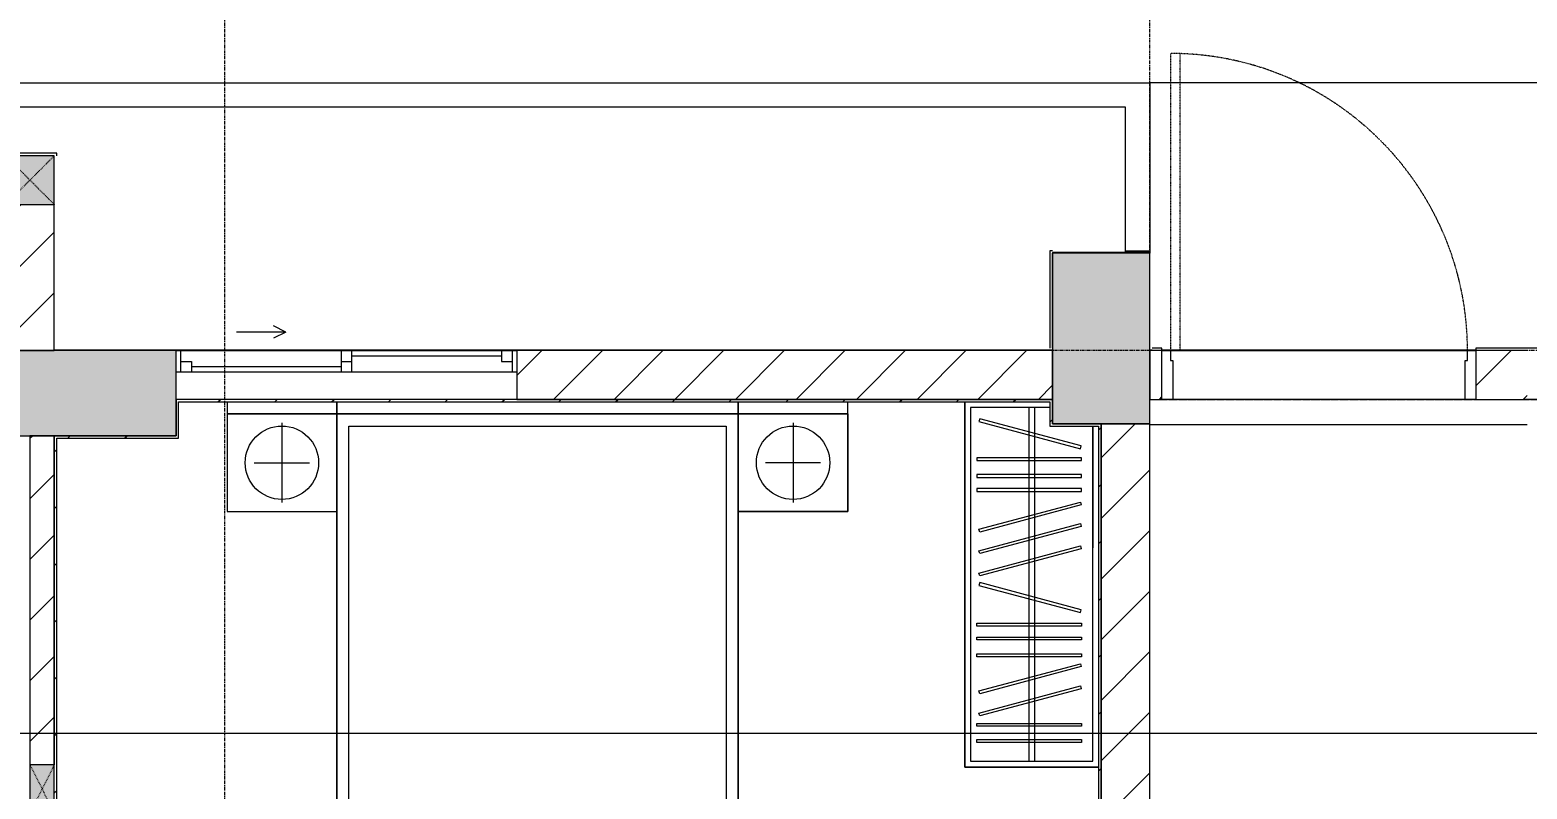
# Model space of a CAD drawing. Header units: millimetres. Extents: x 5356 to 209803, y -16346 to 109894.
# Drawn here: x 38053 to 44202, y 76437 to 79553 of the extents above; entities that cross this region are included whole.
import ezdxf

# ---------------------------------------------------------------- set-up
doc = ezdxf.new("R2010")
doc.units = ezdxf.units.MM
for name, pattern in [('Dash', [6, 3, -3]), ('Grid Line', [22.225, 12.7, -3.175, 3.175, -3.175]), ('NET VAN', [1.06, 0.53, -0.53]), ('Overhead', [3.96875, 2.38125, -1.5875])]:
    doc.linetypes.add(name, pattern=pattern)
for name, color, linetype, lineweight in [('0-1', 7, 'Continuous', 5), ('A-ANNO-DIMS', 211, 'Continuous', 9), ('A-ANNO-DIMS-220', 211, 'Continuous', 9), ('A-DETL-GENF-2', 9, 'NET VAN', 9), ('A-DOOR', 31, 'Continuous', 9), ('A-DOOR-FRAM', 31, 'Continuous', 9), ('A-FLOR', 192, 'Continuous', 9), ('A-GLAZ', 151, 'Continuous', 9), ('A-WALL', 113, 'Continuous', 9), ('A-WALL-1', 253, 'Continuous', 18), ('A-WALL-2', 9, 'Continuous', 9), ('A-WALL-3', 113, 'Continuous', 18), ('A-WALL-PATT-1', 10, 'Continuous', 9), ('A-WALL-PATT-2', 9, 'Continuous', 9), ('A-WALL-PATT-3', 111, 'Continuous', 9), ('G-IMPT', 8, 'Continuous', 9), ('I-FURN-1', 9, 'Continuous', 9), ('I-WALL-1', 253, 'Continuous', 18), ('I-WALL-3', 2, 'Continuous', 18), ('M-EQPM', 50, 'Continuous', 9), ('S-BEAM-1', 9, 'Continuous', 9), ('S-COLS', 52, 'Continuous', 9), ('S-COLS-1', 254, 'Continuous', 5), ('S-COLS-2', 253, 'Continuous', 18), ('S-COLS-3', 9, 'Continuous', 9), ('S-COLS-4', 52, 'Continuous', 18), ('S-COLS-HDLN', 52, 'Dash', 9), ('S-COLS-HDLN-1', 9, 'Dash', 9), ('S-GRID-1', 1, 'Grid Line', 9), ('S-STRS-MBND', 31, 'Overhead', 9)]:
    doc.layers.add(name, color=color, linetype=linetype, lineweight=lineweight)
doc.styles.add('Arial_2', font='arial_0.ttf', dxfattribs={"width": 0.9, "height": 660})
doc.dimstyles.new('1_Dim_chi_tiet_khu_đất_2', dxfattribs={"dimscale": 304.8, "dimtxt": 673.371204, "dimasz": 0.866142, "dimexe": 0.721785, "dimexo": 0.0625, "dimgap": 0.072178, "dimtad": 1, "dimdec": 0, "dimrnd": 5, "dimzin": 0, "dimdsep": 46, "dimtxsty": 'Arial_2', "dimblk1": 'OBLIQUE', "dimblk2": 'OBLIQUE', "dimsah": 1, "dimcen": 0.09, "dimdle": 0.721785, "dimazin": 0, "dimtfac": 1, "dimtdec": 4, "dimtix": 1, "dimtmove": 0, "dimatfit": 3, "dimfxl": 2.165354, "dimfxlon": 1, "dimtvp": 1, "dimtolj": 1, "dimtzin": 0, "dimarcsym": 2})
pattern_1 = [(45, (0, 0), (-124.4508, 124.4508), [])]
pattern_2 = [(45, (0, 0), (-116.67262, 116.67262), [])]

# ---------------------------------------------------------------- blocks, each defined once
blk = doc.blocks.new('NCV_TKTC_KET CAU_rvt-1-TKCS_MB ĐỊNH VỊ MỐC TỌA ĐỘ CÔNG TRÌNH')
at = {"layer": 'S-COLS-1'}
for points in [[(42652.6, 77936.9), (42652.6, 78636.9), (42252.6, 78636.9), (42252.6, 77936.9)], [(38038.2, 77886.9), (38652.6, 77886.9), (38652.6, 78236.9), (37952.6, 78236.9), (37952.6, 77886.9)]]:
    blk.add_hatch(color=256, dxfattribs=at).paths.add_polyline_path(points)
at = {"layer": 'S-BEAM-1'}
blk.add_line((42652.6, 77933.2), (44202.6, 77933.2), dxfattribs=at)
at = {"layer": 'S-COLS-2'}
for p, q in [((42652.6, 78636.9), (42252.6, 78636.9)), ((42252.6, 78636.9), (42252.6, 77936.9)), ((42652.6, 77936.9), (42652.6, 78636.9)), ((38652.6, 78236.9), (37952.6, 78236.9)), ((38652.6, 77886.9), (38652.6, 78036.9)), ((42252.6, 77936.9), (42652.6, 77936.9)), ((37952.6, 77886.9), (38652.6, 77886.9))]:
    blk.add_line(p, q, dxfattribs=at)
blk = doc.blocks.new('G1_SOF - BO TRU - 100x200-V119-TKCS_MB ĐỊNH VỊ MỐC TỌA ĐỘ CÔNG TRÌNH')
at = {"layer": 'S-COLS-3'}
blk.add_hatch(color=256, dxfattribs=at).paths.add_polyline_path([(0, -100), (50, -100), (50, 100), (-50, 100), (-50, -100)])
at = {"layer": 'S-COLS-2'}
for p, q in [((50, 100), (-50, 100)), ((-50, 100), (-50, -100)), ((50, -100), (50, 100))]:
    blk.add_line(p, q, dxfattribs=at)
at = {"layer": 'S-COLS-HDLN-1'}
for p, q in [((50, 100), (-50, -100)), ((-50, 100), (50, -100))]:
    blk.add_line(p, q, dxfattribs=at)
blk = doc.blocks.new('GIUONG NGU-2TAB-1600x2000 - GIUONG NGU-2TAB-1600x2000-842839-TKCS_MB ĐỊNH VỊ MỐC TỌA ĐỘ CÔNG TRÌNH')
at = {"layer": 'I-FURN-1'}
for p, q in [((8.5, 0), (8.5, -50)), ((458.5, -50), (458.5, 0)), ((458.5, 0), (458.5, -50)), ((2108.2, -50), (2108.2, 0)), ((458.5, -50), (8.5, -50)), ((8.5, -50), (8.5, -450.3)), ((8.5, -50), (458.5, -50)), ((458.5, -50), (8.5, -50)), ((8.5, -50), (8.5, -450.3)), ((458.5, -450.3), (458.5, -50)), ((2108.2, -50), (458.5, -50)), ((458.5, -50), (458.5, -1938.9)), ((458.5, -50), (2108.2, -50)), ((458.5, -1938.9), (458.5, -50)), ((458.5, -450.3), (458.5, -50)), ((458.5, -50), (2108.2, -50)), ((2108.2, 0), (2108.2, -50)), ((2558.2, -50), (2108.2, -50)), ((2108.2, -50), (2108.2, -450.3)), ((2108.2, -1938.9), (2108.2, -50)), ((2108.2, -50), (2558.2, -50)), ((2108.2, -50), (2558.2, -50)), ((2108.2, -450.3), (2108.2, -50)), ((2108.2, -50), (2108.2, -1938.9)), ((2558.2, -50), (2558.2, 0)), ((2558.2, -450.3), (2558.2, -50)), ((2558.2, -50), (2558.2, -450.3)), ((233.5, -86.8), (233.5, -413.5)), ((508.5, -100), (2058.2, -100)), ((508.5, -1938.9), (508.5, -100)), ((2058.2, -100), (2058.2, -1938.9)), ((2333.2, -86.8), (2333.2, -413.5)), ((120.2, -250.2), (346.8, -250.2)), ((2446.5, -250.2), (2219.8, -250.2)), ((8.5, -450.3), (458.5, -450.3)), ((8.5, -450.3), (458.5, -450.3)), ((2108.2, -450.3), (2558.2, -450.3)), ((2558.2, -450.3), (2108.2, -450.3)), ((1997.1, -2000), (569.6, -2000)), ((569.6, -2050), (1997.1, -2050)), ((1997.1, -2050), (569.6, -2050))]:
    blk.add_line(p, q, dxfattribs=at)
for centre in [(233.5, -250.2), (2333.2, -250.2)]:
    blk.add_circle(centre, 150.7, dxfattribs=at)
for centre, radius, start, end in [((569.6, -1938.9), 111.1, 180, 270), ((569.6, -1938.9), 111.1, 180, 270), ((569.6, -1938.9), 61.1, 180, 270), ((1997.1, -1938.9), 111.1, 270, 360), ((1997.1, -1938.9), 61.1, 270, 0), ((1997.1, -1938.9), 111.1, 270, 0)]:
    blk.add_arc(centre, radius, start, end, dxfattribs=at)
blk = doc.blocks.new('TU QUAN AO-SUITE ROOM_3 - TU QUAN AO-SUITE ROOM_3-V121-TKCS_MB ĐỊNH VỊ MỐC TỌA ĐỘ CÔNG TRÌNH')
at = {"layer": 'I-FURN-1'}
for p, q in [((-550, 1500), (0, 1500)), ((0, 1500), (-550, 1500)), ((-24, 1476), (-526, 1476)), ((-526, 1476), (-526, 600)), ((-526, 1476), (-526, 100)), ((-287, 576), (-287, 1476)), ((-263, 576), (-263, 1476)), ((-24, 24), (-24, 1476)), ((0, 1500), (0, 0)), ((0, 0), (0, 1500)), ((-480.1, 1386.9), (-480.1, 1398.9)), ((-480.1, 1398.9), (-50.1, 1398.9)), ((-480.1, 1386.9), (-480.1, 1398.9)), ((-50.1, 1386.9), (-480.1, 1386.9)), ((-50.1, 1398.9), (-50.1, 1386.9)), ((-480.1, 1320.5), (-480.1, 1332.5)), ((-480.1, 1332.5), (-50.1, 1332.5)), ((-480.1, 1320.5), (-480.1, 1332.5)), ((-50.1, 1320.5), (-480.1, 1320.5)), ((-50.1, 1332.5), (-50.1, 1320.5)), ((-478.3, 1178.1), (-61.3, 1289.9)), ((-58.2, 1278.3), (-475.2, 1166.5)), ((-61.3, 1289.9), (-58.2, 1278.3)), ((-478.3, 1086.9), (-61.3, 1198.6)), ((-475.2, 1166.5), (-478.3, 1178.1)), ((-58.2, 1187.1), (-475.2, 1075.3)), ((-61.3, 1198.6), (-58.2, 1187.1)), ((-480.1, 1035.3), (-480.1, 1047.3)), ((-480.1, 1047.3), (-50.1, 1047.3)), ((-480.1, 1035.3), (-480.1, 1047.3)), ((-475.2, 1075.3), (-478.3, 1086.9)), ((-50.1, 1047.3), (-50.1, 1035.3)), ((-50.1, 1035.3), (-480.1, 1035.3)), ((-480.1, 965.8), (-480.1, 977.8)), ((-480.1, 977.8), (-50.1, 977.8)), ((-480.1, 965.8), (-480.1, 977.8)), ((-50.1, 965.8), (-480.1, 965.8)), ((-50.1, 977.8), (-50.1, 965.8)), ((-480.1, 908.6), (-480.1, 920.6)), ((-480.1, 920.6), (-50.1, 920.6)), ((-480.1, 908.6), (-480.1, 920.6)), ((-50.1, 908.6), (-480.1, 908.6)), ((-475.2, 865.5), (-478.3, 853.9)), ((-58.2, 753.7), (-475.2, 865.5)), ((-50.1, 920.6), (-50.1, 908.6)), ((-478.3, 853.9), (-61.3, 742.1)), ((-61.3, 742.1), (-58.2, 753.7)), ((-478.3, 603.1), (-61.3, 714.9)), ((-58.2, 703.3), (-475.2, 591.5)), ((-61.3, 714.9), (-58.2, 703.3)), ((-478.3, 511.9), (-61.3, 623.6)), ((-61.3, 623.6), (-58.2, 612.1)), ((-526, 100), (-526, 600)), ((-475.2, 591.5), (-478.3, 603.1)), ((-58.2, 612.1), (-475.2, 500.3)), ((-287, 24), (-287, 576)), ((-263, 24), (-263, 576)), ((-478.3, 423.1), (-61.3, 534.9)), ((-475.2, 500.3), (-478.3, 511.9)), ((-58.2, 523.3), (-475.2, 411.5)), ((-61.3, 534.9), (-58.2, 523.3)), ((-475.2, 411.5), (-478.3, 423.1)), ((-480.1, 368.4), (-480.1, 356.4)), ((-50.1, 368.4), (-480.1, 368.4)), ((-480.1, 356.4), (-50.1, 356.4)), ((-480.1, 311.2), (-480.1, 299.2)), ((-50.1, 311.2), (-480.1, 311.2)), ((-50.1, 356.4), (-50.1, 368.4)), ((-50.1, 299.2), (-50.1, 311.2)), ((-480.1, 299.2), (-50.1, 299.2)), ((-480.1, 241.7), (-480.1, 229.7)), ((-50.1, 241.7), (-480.1, 241.7)), ((-480.1, 229.7), (-50.1, 229.7)), ((-475.2, 192.7), (-478.3, 181.1)), ((-58.2, 80.9), (-475.2, 192.7)), ((-50.1, 229.7), (-50.1, 241.7)), ((-478.3, 181.1), (-61.3, 69.4)), ((-61.3, 69.4), (-58.2, 80.9)), ((-350, 24), (-24, 24))]:
    blk.add_line(p, q, dxfattribs=at)
blk = doc.blocks.new('NCV_TKTC_TANG 1_rvt-1-TKCS_MB ĐỊNH VỊ MỐC TỌA ĐỘ CÔNG TRÌNH')
at = {"layer": 'A-WALL-PATT-1'}
h = blk.add_hatch(dxfattribs=at)
h.set_pattern_fill('FP_2', color=256, style=0, pattern_type=2)
h.set_pattern_definition(pattern_1)
h.paths.add_polyline_path([(38052.6, 76536.9), (38152.6, 76536.9), (38152.6, 77886.9), (38052.6, 77886.9), (38052.6, 76546.9)])
h = blk.add_hatch(dxfattribs=at)
h.set_pattern_fill('FP_2', color=256, style=0, pattern_type=2)
h.set_pattern_definition(pattern_1)
h.paths.add_polyline_path([(38038.2, 76436.9), (38052.6, 76436.9), (38052.6, 76536.9), (38002.6, 76536.9), (38002.6, 76436.9)])
h.paths.add_polyline_path([(37102.6, 76436.9), (37102.6, 76536.9), (37052.6, 76536.9), (37052.6, 76436.9), (37062.6, 76436.9)])
at = {"layer": 'A-WALL-PATT-2'}
h = blk.add_hatch(dxfattribs=at)
h.set_pattern_fill('FP_3', color=256, style=0, pattern_type=2)
h.set_pattern_definition(pattern_2)
h.paths.add_polyline_path([(38652.6, 78026.9), (42252.6, 78026.9), (42252.6, 78036.9), (38652.6, 78036.9)])
h = blk.add_hatch(dxfattribs=at)
h.set_pattern_fill('FP_3', color=256, style=0, pattern_type=2)
h.set_pattern_definition(pattern_2)
h.paths.add_polyline_path([(42242.6, 77936.9), (42252.6, 77936.9), (42252.6, 78026.9), (42242.6, 78026.9)])
h = blk.add_hatch(dxfattribs=at)
h.set_pattern_fill('FP_3', color=256, style=0, pattern_type=2)
h.set_pattern_definition(pattern_2)
h.paths.add_polyline_path([(42452.6, 75346.9), (42452.6, 77936.9), (42442.6, 77936.9), (42442.6, 75346.9)])
h = blk.add_hatch(dxfattribs=at)
h.set_pattern_fill('FP_3', color=256, style=0, pattern_type=2)
h.set_pattern_definition(pattern_2)
h.paths.add_polyline_path([(38162.6, 77876.9), (38652.6, 77876.9), (38652.6, 77886.9), (38152.6, 77886.9), (38152.6, 77876.9)])
h = blk.add_hatch(dxfattribs=at)
h.set_pattern_fill('FP_3', color=256, style=0, pattern_type=2)
h.set_pattern_definition(pattern_2)
h.paths.add_polyline_path([(38162.6, 75346.9), (38162.6, 75437), (38152.6, 75437), (38152.6, 75346.9)])
h.paths.add_polyline_path([(38162.6, 76337), (38162.6, 77876.9), (38152.6, 77876.9), (38152.6, 76337)])
at = {"layer": 'A-WALL-1'}
for p, q in [((38152.6, 77886.9), (38052.6, 77886.9)), ((38152.6, 77876.9), (38152.6, 77886.9)), ((38052.6, 76546.9), (38052.6, 76536.9))]:
    blk.add_line(p, q, dxfattribs=at)
at = {"layer": 'A-WALL-2'}
for p, q in [((38052.6, 77886.9), (38052.6, 76546.9)), ((38152.6, 77876.9), (38152.6, 76536.9)), ((38152.6, 76536.9), (38152.6, 77876.9))]:
    blk.add_line(p, q, dxfattribs=at)
at = {"layer": 'I-WALL-1'}
for p, q in [((38652.6, 78036.9), (38652.6, 78026.9)), ((38652.6, 78026.9), (38652.6, 77886.9)), ((38662.6, 78026.9), (42242.6, 78026.9)), ((38662.6, 77876.9), (38662.6, 78026.9)), ((42252.6, 78036.9), (40052.6, 78036.9)), ((42242.6, 78026.9), (42242.6, 77936.9)), ((42252.6, 78026.9), (42252.6, 78036.9)), ((42252.6, 77936.9), (42252.6, 78026.9)), ((42242.6, 77936.9), (42242.6, 77926.9)), ((42242.6, 77926.9), (42442.6, 77926.9)), ((42442.6, 77936.9), (42252.6, 77936.9)), ((42452.6, 77936.9), (42442.6, 77936.9)), ((42442.6, 77926.9), (42442.6, 75346.9)), ((42452.6, 75346.9), (42452.6, 77936.9)), ((38652.6, 77886.9), (38152.6, 77886.9)), ((38152.6, 77886.9), (38152.6, 77876.9)), ((38162.6, 77876.9), (38652.6, 77876.9)), ((38162.6, 76337), (38162.6, 77876.9)), ((38652.6, 77876.9), (38662.6, 77876.9))]:
    blk.add_line(p, q, dxfattribs=at)
at = {"layer": 'I-FURN-1'}
blk.add_blockref('GIUONG NGU-2TAB-1600x2000 - GIUONG NGU-2TAB-1600x2000-842839-TKCS_MB ĐỊNH VỊ MỐC TỌA ĐỘ CÔNG TRÌNH', (38854.1, 78026.9), dxfattribs=at)
at = {"layer": 'I-FURN-1', "rotation": 180}
blk.add_blockref('TU QUAN AO-SUITE ROOM_3 - TU QUAN AO-SUITE ROOM_3-V121-TKCS_MB ĐỊNH VỊ MỐC TỌA ĐỘ CÔNG TRÌNH', (41892.6, 78026.9), dxfattribs=at)
at = {"layer": 'S-COLS-3'}
blk.add_blockref('G1_SOF - BO TRU - 100x200-V119-TKCS_MB ĐỊNH VỊ MỐC TỌA ĐỘ CÔNG TRÌNH', (38102.6, 76436.9), dxfattribs=at)
blk = doc.blocks.new('1_FAMILY RVT - W01-WxH 1400x1400xmm-411185-TKCS_MB ĐỊNH VỊ MỐC TỌA ĐỘ CÔNG TRÌNH')
at = {"layer": 'A-GLAZ'}
for p, q in [((-700, 103.81), (700, 103.81)), ((-700, -96.19), (-700, 103.81)), ((700, 103.81), (700, -96.19)), ((-700, -7.29), (-680.95, -7.29)), ((-680.95, -7.29), (-22.225, -7.29)), ((-680.95, -96.19), (-680.95, -7.29)), ((-636.5, -51.74), (-680.95, -51.74)), ((-636.5, -96.19), (-636.5, -51.74)), ((-22.225, -7.29), (22.225, -7.29)), ((-22.225, -7.29), (-22.225, -96.19)), ((22.225, -51.74), (-22.225, -51.74)), ((22.225, -7.29), (636.5, -7.29)), ((22.225, -96.19), (22.225, -7.29)), ((22.225, -29.515), (636.5, -29.515)), ((636.5, -7.29), (700, -7.29)), ((636.5, -51.74), (636.5, -7.29)), ((680.95, -51.74), (636.5, -51.74)), ((680.95, -96.19), (680.95, -7.29)), ((700, -96.19), (-700, -96.19)), ((-700, -96.19), (-636.5, -96.19)), ((-636.5, -73.965), (-22.225, -73.965)), ((-636.5, -96.19), (-22.225, -96.19)), ((-22.225, -96.19), (22.225, -96.19)), ((22.225, -96.19), (680.95, -96.19)), ((680.95, -96.19), (700, -96.19)), ((248.4, -172.39), (299.2, -146.99)), ((248.4, -172.39), (299.2, -197.79)), ((248.4, -172.39), (451.6, -172.39))]:
    blk.add_line(p, q, dxfattribs=at)
blk = doc.blocks.new('FD_01 - FD_01-1200x2200mm-1787918-TKCS_MB ĐỊNH VỊ MỐC TỌA ĐỘ CÔNG TRÌNH')
at = {"layer": 'A-DETL-GENF-2'}
for p, q in [((610, -100), (570, -100)), ((570, -100), (570, -1320)), ((610, -1320), (610, -100)), ((570, -1320), (610, -1320))]:
    blk.add_line(p, q, dxfattribs=at)
blk.add_arc((610, -100), 1220, 180, 268.12111, dxfattribs=at)
at = {"layer": 'A-DOOR-FRAM'}
for p, q in [((-645, 100), (-600, 100)), ((-600, 100), (-600, -60)), ((600, 100), (645, 100)), ((600, -60), (600, 100)), ((-600, -60), (-610, -60)), ((-610, -60), (-610, -100)), ((610, -60), (600, -60)), ((610, -100), (610, -60)), ((-610, -100), (-645, -100)), ((645, -100), (610, -100))]:
    blk.add_line(p, q, dxfattribs=at)
blk = doc.blocks.new('TKTC_XREF_251221_MB TANG 1 - TKTC_XREF_260130_MB TANG 1_dwg-4202109-TKCS_MB ĐỊNH VỊ MỐC TỌA ĐỘ CÔNG TRÌNH')
at = {"layer": 'G-IMPT'}
for p, q in [((-160899.1, -323108.1), (-164999, -323108.1)), ((-159159.1, -323108.1), (-160449.1, -323108.1))]:
    blk.add_line(p, q, dxfattribs=at)
at = {"layer": 'G-IMPT', "flags": 128}
blk.add_lwpolyline([(-160489.1, -323108.1), (-160499, -323108.1), (-160499, -322706.4), (-160899, -322706.4), (-160899, -322709.7)], dxfattribs=at)
blk = doc.blocks.new('TKTC_XREF_251221_MB TANG 1 - TKTC_XREF_251221_MB TANG 1-2038492-TKCS_MB ĐỊNH VỊ MỐC TỌA ĐỘ CÔNG TRÌNH')
blk.add_blockref('TKTC_XREF_251221_MB TANG 1 - TKTC_XREF_260130_MB TANG 1_dwg-4202109-TKCS_MB ĐỊNH VỊ MỐC TỌA ĐỘ CÔNG TRÌNH', (169499.1, 384109.7))
blk = doc.blocks.new('G1_SOF - BO TRU - 200x200-3196954-TKCS_MB ĐỊNH VỊ MỐC TỌA ĐỘ CÔNG TRÌNH')
at = {"layer": 'S-COLS-3'}
blk.add_hatch(color=256, dxfattribs=at).paths.add_polyline_path([(100, -100), (100, 100), (-100, 100), (-100, -100)])
at = {"layer": 'S-COLS-4'}
for p, q in [((100, 100), (-100, 100)), ((-100, 100), (-100, -100)), ((100, -100), (100, 100)), ((-100, -100), (100, -100))]:
    blk.add_line(p, q, dxfattribs=at)
at = {"layer": 'S-COLS-HDLN'}
for p, q in [((100, 100), (-100, -100)), ((-100, 100), (100, -100))]:
    blk.add_line(p, q, dxfattribs=at)
blk = doc.blocks.new('DIMBLOCK9-TKCS_MB ĐỊNH VỊ MỐC TỌA ĐỘ CÔNG TRÌNH')
at = {"layer": 'A-ANNO-DIMS-220'}
for p, q in [((33652.6, 77326.3), (33652.6, 76446.3)), ((33652.6, 76666.3), (33652.6, 77326.3)), ((127252.6, 77326.3), (127252.6, 76446.3)), ((127252.6, 76666.3), (127252.6, 77326.3)), ((33432.6, 76666.3), (127472.6, 76666.3))]:
    blk.add_line(p, q, dxfattribs=at)
at = {"layer": 'A-ANNO-DIMS-220', "lineweight": 25}
for p, q in [((33652.6, 76666.3), (33784.6, 76798.3)), ((127252.6, 76666.3), (127384.6, 76798.3)), ((33652.6, 76666.3), (33520.6, 76534.3)), ((127252.6, 76666.3), (127120.6, 76534.3))]:
    blk.add_line(p, q, dxfattribs=at)
at = {"layer": 'A-ANNO-DIMS-220', "color": 0, "insert": (79313, 77545.2), "char_height": 660, "width": 2734.923, "attachment_point": 1, "line_spacing_factor": 0.941778, "style": 'Arial_2'}
blk.add_mtext('93600', dxfattribs=at)
blk = doc.blocks.new('_Oblique')
at = {"color": 0, "linetype": 'ByBlock', "lineweight": -2}
blk.add_line((-0.5, -0.5), (0.5, 0.5), dxfattribs=at)

msp = doc.modelspace()

# ---------------------------------------------------------------- hatches: boundary and pattern name
at = {"layer": 'A-WALL-PATT-3'}
h = msp.add_hatch(dxfattribs=at)
h.set_pattern_fill('FP_1', color=256, style=0, pattern_type=2)
h.set_pattern_definition(pattern_1)
h.paths.add_polyline_path([(37952.6, 78236.9), (38152.6, 78236.9), (38152.6, 78836.9), (37952.6, 78836.9), (37952.6, 78334.4)])
h = msp.add_hatch(dxfattribs=at)
h.set_pattern_fill('FP_1', color=256, style=0, pattern_type=2)
h.set_pattern_definition(pattern_1)
h.paths.add_polyline_path([(40052.6, 78036.9), (42252.6, 78036.9), (42252.6, 78236.9), (40052.6, 78236.9)])
h = msp.add_hatch(dxfattribs=at)
h.set_pattern_fill('FP_1', color=256, style=0, pattern_type=2)
h.set_pattern_definition(pattern_1)
h.paths.add_polyline_path([(42702.6, 78036.9), (42702.6, 78236.9), (42652.6, 78236.9), (42652.6, 78036.9), (42662.6, 78036.9)])
h.paths.add_polyline_path([(45952.6, 78036.9), (45952.6, 78236.9), (45902.6, 78236.9), (45902.6, 78036.9)])
h.paths.add_polyline_path([(43992.6, 78036.9), (44202.6, 78036.9), (44202.6, 78236.9), (43992.6, 78236.9)])
h.paths.add_polyline_path([(44402.6, 78036.9), (44612.6, 78036.9), (44612.6, 78236.9), (44402.6, 78236.9)])
h = msp.add_hatch(dxfattribs=at)
h.set_pattern_fill('FP_1', color=256, style=0, pattern_type=2)
h.set_pattern_definition(pattern_1)
h.paths.add_polyline_path([(42652.6, 74716.9), (42652.6, 77936.9), (42452.6, 77936.9), (42452.6, 74716.9)])

# ---------------------------------------------------------------- linework, layer by layer
at = {"layer": 'A-FLOR'}
for p, q in [((45942.6, 79336.9), (42652.6, 79336.9)), ((42552.6, 78636.9), (42552.6, 78646.9)), ((42652.6, 78646.9), (42652.6, 78636.9))]:
    msp.add_line(p, q, dxfattribs=at)
at = {"layer": 'A-WALL'}
for p, q in [((36103.5, 79336.9), (42652.6, 79336.9)), ((42652.6, 79336.9), (42652.6, 78646.9)), ((42552.6, 79236.9), (36103.5, 79236.9)), ((42552.6, 78646.9), (42552.6, 79236.9)), ((42552.6, 78646.9), (42652.6, 78646.9)), ((42252.6, 78236.9), (40052.6, 78236.9)), ((42702.6, 78236.9), (42662.6, 78236.9)), ((42737.6, 78236.9), (43957.6, 78236.9)), ((44202.6, 78236.9), (43992.6, 78236.9)), ((42662.6, 78036.9), (42702.6, 78036.9)), ((43947.6, 78036.9), (42747.6, 78036.9)), ((43992.6, 78036.9), (44192.6, 78036.9))]:
    msp.add_line(p, q, dxfattribs=at)
at = {"layer": 'A-WALL-3'}
for p, q in [((38152.6, 78236.9), (38152.6, 78836.9)), ((42252.6, 78646.9), (42242.6, 78646.9)), ((42242.6, 78646.9), (42242.6, 78246.9)), ((42252.6, 78246.9), (42252.6, 78636.9)), ((37952.6, 78236.9), (38152.6, 78236.9)), ((42252.6, 78036.9), (42252.6, 78236.9)), ((42662.6, 78236.9), (42652.6, 78236.9)), ((42652.6, 78236.9), (42652.6, 78036.9)), ((42702.6, 78246.9), (42662.6, 78246.9)), ((42702.6, 78036.9), (42702.6, 78246.9)), ((43992.6, 78246.9), (43992.6, 78036.9)), ((44612.6, 78246.9), (43992.6, 78246.9)), ((40052.6, 78036.9), (42252.6, 78036.9)), ((42652.6, 78036.9), (42662.6, 78036.9)), ((44402.6, 78036.9), (44192.6, 78036.9)), ((42452.6, 77936.9), (42452.6, 75337.4)), ((42652.6, 77936.9), (42452.6, 77936.9)), ((42652.6, 74516.9), (42652.6, 77936.9))]:
    msp.add_line(p, q, dxfattribs=at)
at = {"layer": 'I-WALL-3'}
for p, q in [((38162.6, 79046.9), (37952.6, 79046.9)), ((38162.6, 79036.9), (38162.6, 79046.9))]:
    msp.add_line(p, q, dxfattribs=at)
at = {"layer": 'S-GRID-1'}
for p, q in [((38852.6, 20960.6), (38852.6, 80482.7)), ((42652.6, 20960.6), (42652.6, 80482.7)), ((131551.8, 78236.9), (29351.8, 78236.9))]:
    msp.add_line(p, q, dxfattribs=at)
at = {"layer": 'S-STRS-MBND'}
for p, q in [((42652.2, 78036.9), (45952.6, 78036.9)), ((42652.2, 76336.9), (42652.2, 78036.9))]:
    msp.add_line(p, q, dxfattribs=at)

# ---------------------------------------------------------------- block references
at = {"layer": '0-1'}
for name in ['NCV_TKTC_KET CAU_rvt-1-TKCS_MB ĐỊNH VỊ MỐC TỌA ĐỘ CÔNG TRÌNH', 'NCV_TKTC_TANG 1_rvt-1-TKCS_MB ĐỊNH VỊ MỐC TỌA ĐỘ CÔNG TRÌNH']:
    msp.add_blockref(name, (0, 0), dxfattribs=at)
at = {"layer": 'A-DOOR', "rotation": 180}
msp.add_blockref('FD_01 - FD_01-1200x2200mm-1787918-TKCS_MB ĐỊNH VỊ MỐC TỌA ĐỘ CÔNG TRÌNH', (43347.6, 78136.9), dxfattribs=at)
at = {"layer": 'A-GLAZ', "rotation": 180}
msp.add_blockref('1_FAMILY RVT - W01-WxH 1400x1400xmm-411185-TKCS_MB ĐỊNH VỊ MỐC TỌA ĐỘ CÔNG TRÌNH', (39352.6, 78140.7), dxfattribs=at)
at = {"layer": 'M-EQPM'}
msp.add_blockref('TKTC_XREF_251221_MB TANG 1 - TKTC_XREF_251221_MB TANG 1-2038492-TKCS_MB ĐỊNH VỊ MỐC TỌA ĐỘ CÔNG TRÌNH', (33652.6, 17236.9), dxfattribs=at)
at = {"layer": 'S-COLS'}
msp.add_blockref('G1_SOF - BO TRU - 200x200-3196954-TKCS_MB ĐỊNH VỊ MỐC TỌA ĐỘ CÔNG TRÌNH', (38052.6, 78936.9), dxfattribs=at)

# ---------------------------------------------------------------- dimensions: what is measured, and where the dimension line sits
at = {"layer": 'A-ANNO-DIMS'}
dim = msp.add_linear_dim(base=(127252.6, 76666.3), p1=(33652.6, 77326.3), p2=(127252.6, 77326.3), dimstyle='1_Dim_chi_tiet_khu_đất_2', override={"dimpost": '<>', "dimfxl": 93600}, dxfattribs=at)
dim.commit()
dim.dimension.update_dxf_attribs({"geometry": 'DIMBLOCK9-TKCS_MB ĐỊNH VỊ MỐC TỌA ĐỘ CÔNG TRÌNH', "text_midpoint": (80452.6, 77025.5)})

doc.saveas('drawing.dxf')
